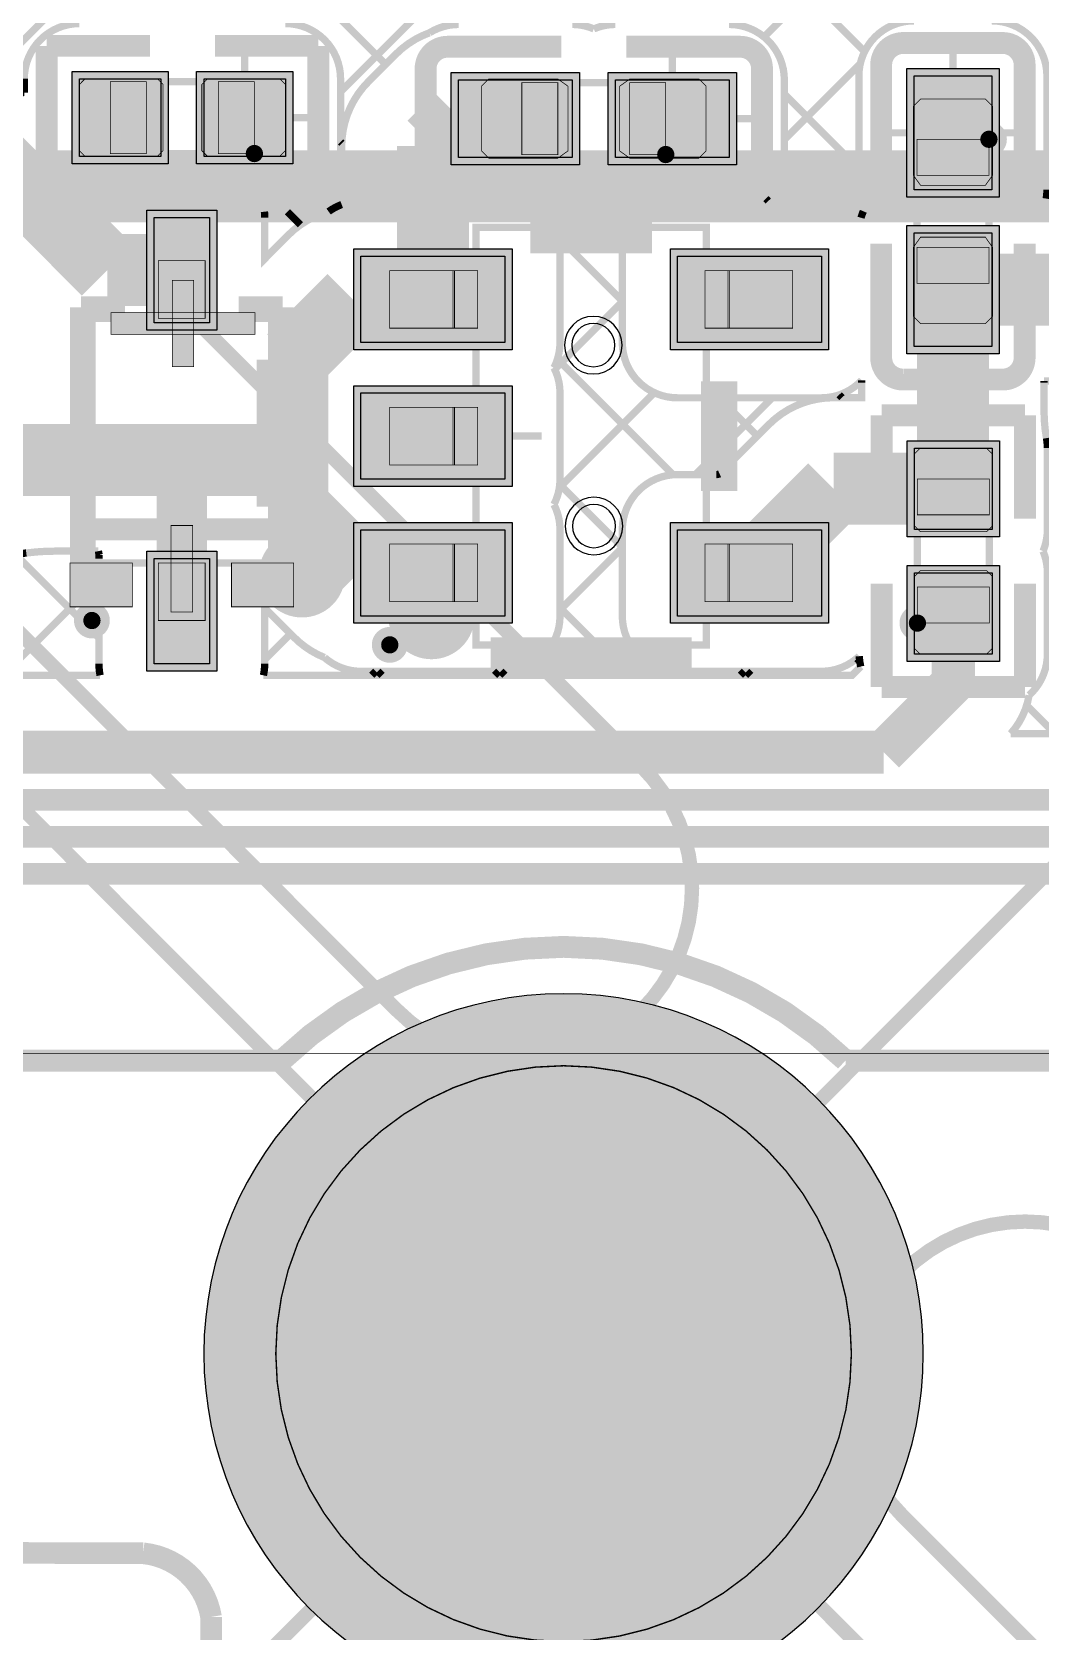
# Model space of a CAD drawing. Header units: millimetres. Extents: x -3 to 238, y -92 to 6.
# Drawn here: x 139.16 to 146.16, y -40.5 to -29.39 of the extents above; entities that cross this region are included whole.
import ezdxf

# ---------------------------------------------------------------- set-up
doc = ezdxf.new("R2010")
doc.units = ezdxf.units.MM
doc.header["$MEASUREMENT"] = 0
for name, color, linetype, true_color in [('Bottom-Layer', 7, 'Continuous', 0x0000ff), ('Bottom-Paste-Mask-Layer', 7, 'Continuous', 0x800000), ('Bottom-Silkscreen-Layer', 7, 'Continuous', 0x66cc33), ('Bottom-Solder-Mask-Layer', 7, 'Continuous', 0xaa00ff), ('Component-Marking-Layer', 7, 'Continuous', 0x66ffcc), ('Component-Shape-Layer', 7, 'Continuous', 0x00cccc), ('Document-Layer', 7, 'Continuous', 0xffffff), ('Hole-Layer', 7, 'Continuous', 0x222222), ('Multi-Layer', 7, 'Continuous', 0xc0c0c0), ('Pin-Floating-Layer', 7, 'Continuous', 0xff99ff), ('Pin-Soldering-Layer', 7, 'Continuous', 0xcc9999), ('Top-Layer', 7, 'Continuous', 0xff0000), ('Top-Paste-Mask-Layer', 7, 'Continuous', 0x808080), ('Top-Solder-Mask-Layer', 7, 'Continuous', 0x800080)]:
    doc.layers.add(name, color=color, linetype=linetype, true_color=true_color)

msp = doc.modelspace()

# ---------------------------------------------------------------- hatches: boundary and pattern name
at = {"layer": 'Bottom-Layer'}
for points in [[(140.051, -29.718), (140.051, -30.258), (139.485, -30.258), (139.485, -29.718)], [(140.917, -29.718), (140.917, -30.258), (140.351, -30.258), (140.351, -29.718)], [(142.91, -29.725), (142.91, -30.265), (142.12, -30.265), (142.12, -29.725)], [(144, -29.725), (144, -30.265), (143.21, -30.265), (143.21, -29.725)], [(145.286, -29.699), (145.826, -29.699), (145.826, -30.489), (145.286, -30.489)], [(140.004, -30.683), (140.389, -30.683), (140.389, -31.413), (140.004, -31.413)], [(145.286, -30.789), (145.826, -30.789), (145.826, -31.579), (145.286, -31.579)], [(142.442, -31.551), (141.442, -31.551), (141.442, -30.951), (142.442, -30.951)], [(144.642, -31.551), (143.642, -31.551), (143.642, -30.951), (144.642, -30.951)], [(142.442, -32.501), (141.442, -32.501), (141.442, -31.901), (142.442, -31.901)], [(145.829, -32.85), (145.289, -32.85), (145.289, -32.284), (145.829, -32.284)], [(142.442, -33.451), (141.442, -33.451), (141.442, -32.851), (142.442, -32.851)], [(144.642, -33.451), (143.642, -33.451), (143.642, -32.851), (144.642, -32.851)], [(140.004, -33.052), (140.389, -33.052), (140.389, -33.782), (140.004, -33.782)], [(145.829, -33.716), (145.289, -33.716), (145.289, -33.15), (145.829, -33.15)], [(140.35, -38.575, 1), (145.35, -38.575, 1)]]:
    msp.add_hatch(color=256, dxfattribs=at).paths.add_polyline_path(points)
at = {"layer": 'Bottom-Paste-Mask-Layer'}
for points in [[(140.066, -30.218), (140.066, -29.758), (140.026, -29.718), (139.525, -29.718), (139.485, -29.758), (139.485, -30.218), (139.525, -30.258), (140.026, -30.258)], [(140.066, -30.218), (140.066, -29.758), (140.026, -29.718), (139.525, -29.718), (139.485, -29.758), (139.485, -30.218), (139.525, -30.258), (140.026, -30.258)], [(140.336, -30.218), (140.336, -29.758), (140.376, -29.718), (140.877, -29.718), (140.917, -29.758), (140.917, -30.218), (140.877, -30.258), (140.376, -30.258)], [(140.336, -30.218), (140.336, -29.758), (140.376, -29.718), (140.877, -29.718), (140.917, -29.758), (140.917, -30.218), (140.877, -30.258), (140.376, -30.258)], [(142.28, -29.77), (142.28, -30.22), (142.33, -30.27), (142.81, -30.27), (142.88, -30.22), (142.88, -29.77), (142.81, -29.72), (142.33, -29.72)], [(142.28, -29.77), (142.28, -30.22), (142.33, -30.27), (142.81, -30.27), (142.88, -30.22), (142.88, -29.77), (142.81, -29.72), (142.33, -29.72)], [(143.24, -29.77), (143.24, -30.22), (143.31, -30.27), (143.79, -30.27), (143.84, -30.22), (143.84, -29.77), (143.79, -29.72), (143.31, -29.72)], [(143.24, -29.77), (143.24, -30.22), (143.31, -30.27), (143.79, -30.27), (143.84, -30.22), (143.84, -29.77), (143.79, -29.72), (143.31, -29.72)], [(145.331, -30.459), (145.781, -30.459), (145.831, -30.389), (145.831, -29.909), (145.781, -29.859), (145.331, -29.859), (145.281, -29.909), (145.281, -30.389)], [(145.331, -30.459), (145.781, -30.459), (145.831, -30.389), (145.831, -29.909), (145.781, -29.859), (145.331, -29.859), (145.281, -29.909), (145.281, -30.389)], [(140.004, -30.683), (140.389, -30.683), (140.389, -31.413), (140.004, -31.413)], [(145.331, -31.419), (145.781, -31.419), (145.831, -31.369), (145.831, -30.889), (145.781, -30.819), (145.331, -30.819), (145.281, -30.889), (145.281, -31.369)], [(145.331, -31.419), (145.781, -31.419), (145.831, -31.369), (145.831, -30.889), (145.781, -30.819), (145.331, -30.819), (145.281, -30.889), (145.281, -31.369)], [(142.442, -31.551), (141.442, -31.551), (141.442, -30.951), (142.442, -30.951)], [(144.642, -31.551), (143.642, -31.551), (143.642, -30.951), (144.642, -30.951)], [(142.442, -32.501), (141.442, -32.501), (141.442, -31.901), (142.442, -31.901)], [(145.329, -32.865), (145.789, -32.865), (145.829, -32.825), (145.829, -32.324), (145.789, -32.284), (145.329, -32.284), (145.289, -32.324), (145.289, -32.825)], [(145.329, -32.865), (145.789, -32.865), (145.829, -32.825), (145.829, -32.324), (145.789, -32.284), (145.329, -32.284), (145.289, -32.324), (145.289, -32.825)], [(142.442, -33.451), (141.442, -33.451), (141.442, -32.851), (142.442, -32.851)], [(144.642, -33.451), (143.642, -33.451), (143.642, -32.851), (144.642, -32.851)], [(140.004, -33.052), (140.389, -33.052), (140.389, -33.782), (140.004, -33.782)], [(145.329, -33.135), (145.789, -33.135), (145.829, -33.175), (145.829, -33.676), (145.789, -33.716), (145.329, -33.716), (145.289, -33.676), (145.289, -33.175)], [(145.329, -33.135), (145.789, -33.135), (145.829, -33.175), (145.829, -33.676), (145.789, -33.716), (145.329, -33.716), (145.289, -33.676), (145.289, -33.175)], [(140.35, -38.575, 1), (145.35, -38.575, 1)]]:
    msp.add_hatch(color=256, dxfattribs=at).paths.add_polyline_path(points)
at = {"layer": 'Bottom-Silkscreen-Layer'}
for points in [[(139.419, -33.082), (139.852, -33.082), (139.852, -33.387), (139.419, -33.387)], [(139.419, -33.082), (139.852, -33.082), (139.852, -33.387), (139.419, -33.387)], [(140.974, -33.082), (140.542, -33.082), (140.542, -33.387), (140.974, -33.387)], [(140.974, -33.082), (140.542, -33.082), (140.542, -33.387), (140.974, -33.387)]]:
    msp.add_hatch(color=256, dxfattribs=at).paths.add_polyline_path(points)
at = {"layer": 'Bottom-Solder-Mask-Layer'}
for points in [[(145.235, -29.648), (145.877, -29.648), (145.877, -30.54), (145.235, -30.54)], [(140.102, -29.668), (140.102, -30.309), (139.435, -30.309), (139.435, -29.668)], [(140.968, -29.668), (140.968, -30.309), (140.3, -30.309), (140.3, -29.668)], [(142.961, -29.674), (142.961, -30.316), (142.069, -30.316), (142.069, -29.674)], [(144.051, -29.674), (144.051, -30.316), (143.159, -30.316), (143.159, -29.674)], [(139.953, -30.632), (140.44, -30.632), (140.44, -31.464), (139.953, -31.464)], [(145.235, -30.738), (145.877, -30.738), (145.877, -31.63), (145.235, -31.63)], [(142.492, -31.601), (141.392, -31.601), (141.392, -30.901), (142.492, -30.901)], [(144.692, -31.601), (143.592, -31.601), (143.592, -30.901), (144.692, -30.901)], [(142.492, -32.551), (141.392, -32.551), (141.392, -31.851), (142.492, -31.851)], [(145.879, -32.901), (145.238, -32.901), (145.238, -32.233), (145.879, -32.233)], [(142.492, -33.501), (141.392, -33.501), (141.392, -32.801), (142.492, -32.801)], [(144.692, -33.501), (143.592, -33.501), (143.592, -32.801), (144.692, -32.801)], [(139.953, -33.001), (140.44, -33.001), (140.44, -33.833), (139.953, -33.833)], [(145.879, -33.766), (145.238, -33.766), (145.238, -33.099), (145.879, -33.099)], [(140.35, -38.575, 1), (145.35, -38.575, 1)]]:
    msp.add_hatch(color=256, dxfattribs=at).paths.add_polyline_path(points)
at = {"layer": 'Component-Marking-Layer'}
for points in [[(145.746, -30.139, 1), (145.866, -30.139, 1)], [(145.746, -30.139, 1), (145.866, -30.139, 1)], [(140.641, -30.238, 1), (140.761, -30.238, 1)], [(140.641, -30.238, 1), (140.761, -30.238, 1)], [(143.5, -30.245, 1), (143.62, -30.245, 1)], [(143.5, -30.245, 1), (143.62, -30.245, 1)], [(139.512, -33.482, 1), (139.632, -33.482, 1)], [(139.512, -33.482, 1), (139.632, -33.482, 1)], [(145.249, -33.5, 1), (145.369, -33.5, 1)], [(145.249, -33.5, 1), (145.369, -33.5, 1)], [(141.582, -33.651, 1), (141.702, -33.651, 1)], [(141.582, -33.651, 1), (141.702, -33.651, 1)]]:
    msp.add_hatch(color=256, dxfattribs=at).paths.add_polyline_path(points)
at = {"layer": 'Document-Layer'}
for points in [[(140.28, -31.118), (140.13, -31.118), (140.13, -31.718), (140.28, -31.718)], [(140.28, -31.118), (140.13, -31.118), (140.13, -31.718), (140.28, -31.718)], [(140.705, -31.343), (139.705, -31.343), (139.705, -31.493), (140.705, -31.493)], [(140.705, -31.343), (139.705, -31.343), (139.705, -31.493), (140.705, -31.493)], [(140.272, -33.422), (140.122, -33.422), (140.122, -32.822), (140.272, -32.822)], [(140.272, -33.422), (140.122, -33.422), (140.122, -32.822), (140.272, -32.822)]]:
    msp.add_hatch(color=256, dxfattribs=at).paths.add_polyline_path(points)
at = {"layer": 'Hole-Layer'}
msp.add_hatch(color=256, dxfattribs=at).paths.add_polyline_path([(140.35, -38.575, 1), (145.35, -38.575, 1)])
at = {"layer": 'Multi-Layer'}
msp.add_hatch(color=256, dxfattribs=at).paths.add_polyline_path([(140.35, -38.575, 1), (145.35, -38.575, 1)])
msp.add_hatch(color=256, dxfattribs=at).paths.add_polyline_path([(140.35, -38.575, 1), (145.35, -38.575, 1)])
msp.add_hatch(color=256, dxfattribs=at).paths.add_polyline_path([(140.35, -38.575, 1), (145.35, -38.575, 1)])
at = {"layer": 'Pin-Floating-Layer'}
for points in [[(142.082, -31.451), (142.252, -31.451), (142.252, -31.051), (142.082, -31.051)], [(142.082, -31.451), (142.252, -31.451), (142.252, -31.051), (142.082, -31.051)], [(143.832, -31.451), (144.002, -31.451), (144.002, -31.051), (143.832, -31.051)], [(143.832, -31.451), (144.002, -31.451), (144.002, -31.051), (143.832, -31.051)], [(142.082, -32.401), (142.252, -32.401), (142.252, -32.001), (142.082, -32.001)], [(142.082, -32.401), (142.252, -32.401), (142.252, -32.001), (142.082, -32.001)], [(142.082, -33.351), (142.252, -33.351), (142.252, -32.951), (142.082, -32.951)], [(142.082, -33.351), (142.252, -33.351), (142.252, -32.951), (142.082, -32.951)], [(143.832, -33.351), (144.002, -33.351), (144.002, -32.951), (143.832, -32.951)], [(143.832, -33.351), (144.002, -33.351), (144.002, -32.951), (143.832, -32.951)]]:
    msp.add_hatch(color=256, dxfattribs=at).paths.add_polyline_path(points)
at = {"layer": 'Pin-Soldering-Layer'}
for points in [[(139.95, -30.238), (139.95, -29.738), (139.7, -29.738), (139.7, -30.238)], [(139.95, -30.238), (139.95, -29.738), (139.7, -29.738), (139.7, -30.238)], [(140.45, -29.738), (140.45, -30.238), (140.7, -30.238), (140.7, -29.738)], [(140.45, -29.738), (140.45, -30.238), (140.7, -30.238), (140.7, -29.738)], [(142.56, -30.245), (142.56, -29.745), (142.81, -29.745), (142.81, -30.245)], [(142.56, -30.245), (142.56, -29.745), (142.81, -29.745), (142.81, -30.245)], [(143.56, -30.245), (143.56, -29.745), (143.31, -29.745), (143.31, -30.245)], [(143.56, -30.245), (143.56, -29.745), (143.31, -29.745), (143.31, -30.245)], [(145.806, -30.139), (145.306, -30.139), (145.306, -30.389), (145.806, -30.389)], [(145.806, -30.139), (145.306, -30.139), (145.306, -30.389), (145.806, -30.389)], [(140.034, -30.982), (140.359, -30.982), (140.359, -31.382), (140.034, -31.382)], [(140.034, -30.982), (140.359, -30.982), (140.359, -31.382), (140.034, -31.382)], [(145.806, -31.139), (145.306, -31.139), (145.306, -30.889), (145.806, -30.889)], [(145.806, -31.139), (145.306, -31.139), (145.306, -30.889), (145.806, -30.889)], [(141.642, -31.451), (142.092, -31.451), (142.092, -31.051), (141.642, -31.051)], [(141.642, -31.451), (142.092, -31.451), (142.092, -31.051), (141.642, -31.051)], [(143.992, -31.451), (144.442, -31.451), (144.442, -31.051), (143.992, -31.051)], [(143.992, -31.451), (144.442, -31.451), (144.442, -31.051), (143.992, -31.051)], [(141.642, -32.401), (142.092, -32.401), (142.092, -32.001), (141.642, -32.001)], [(141.642, -32.401), (142.092, -32.401), (142.092, -32.001), (141.642, -32.001)], [(145.309, -32.748), (145.809, -32.748), (145.809, -32.498), (145.309, -32.498)], [(145.309, -32.748), (145.809, -32.748), (145.809, -32.498), (145.309, -32.498)], [(141.642, -33.351), (142.092, -33.351), (142.092, -32.951), (141.642, -32.951)], [(141.642, -33.351), (142.092, -33.351), (142.092, -32.951), (141.642, -32.951)], [(143.992, -33.351), (144.442, -33.351), (144.442, -32.951), (143.992, -32.951)], [(143.992, -33.351), (144.442, -33.351), (144.442, -32.951), (143.992, -32.951)], [(140.034, -33.482), (140.359, -33.482), (140.359, -33.082), (140.034, -33.082)], [(140.034, -33.482), (140.359, -33.482), (140.359, -33.082), (140.034, -33.082)], [(145.809, -33.249), (145.309, -33.249), (145.309, -33.499), (145.809, -33.499)], [(145.809, -33.249), (145.309, -33.249), (145.309, -33.499), (145.809, -33.499)]]:
    msp.add_hatch(color=256, dxfattribs=at).paths.add_polyline_path(points)
at = {"layer": 'Top-Layer'}
msp.add_hatch(color=256, dxfattribs=at).paths.add_polyline_path([(140.35, -38.575, 1), (145.35, -38.575, 1)])
at = {"layer": 'Top-Paste-Mask-Layer'}
msp.add_hatch(color=256, dxfattribs=at).paths.add_polyline_path([(140.35, -38.575, 1), (145.35, -38.575, 1)])
at = {"layer": 'Top-Solder-Mask-Layer'}
msp.add_hatch(color=256, dxfattribs=at).paths.add_polyline_path([(140.35, -38.575, 1), (145.35, -38.575, 1)])

# ---------------------------------------------------------------- linework, layer by layer
at = {"layer": 'Bottom-Layer', "const_width": 0.0508}
for points in [[(148.901, -20.451), (148.901, -30.083), (148.433, -30.551), (146.204, -30.551, 0.04), (146.209, -30.489), (146.209, -29.699, 0.414), (145.826, -29.316)], [(139.485, -29.335, 0.414), (139.102, -29.718), (139.102, -29.814, 0.034), (139.017, -29.817), (138.03, -29.817, 0.03), (137.983, -29.82, -0.03), (137.78, -29.832), (136.886, -29.832, 0.192), (136.451, -30.005, 0.452), (135.583, -30.127, 0.316), (134.96, -29.88), (134.96, -25.359)], [(142.12, -29.341, 0.14), (141.918, -29.399, 0.11), (141.685, -29.547), (141.494, -29.738, 0.199), (141.308, -30.186), (141.308, -30.592, 0.068), (141.217, -30.641, 0.129), (140.938, -30.803), (140.773, -30.969), (140.773, -30.683, 0.027), (140.771, -30.642), (140.917, -30.642, 0.414), (141.3, -30.258), (141.3, -29.718, 0.414), (140.917, -29.335)], [(143.21, -29.341, 0.101), (143.06, -29.372, 0.101), (142.91, -29.341)], [(145.286, -29.316, 0.414), (144.902, -29.699), (144.902, -30.489, 0.101), (144.933, -30.639, 0.031), (144.917, -30.684, 0.203), (144.642, -30.568), (144.236, -30.568, 0.231), (144.384, -30.265), (144.384, -29.725, 0.414), (144, -29.341)]]:
    msp.add_lwpolyline(points, format="xyb", dxfattribs=at)
at = {"layer": 'Bottom-Layer'}
for points, const_width in [([(136.912, -24.915), (141.614, -29.618)], 0.0508), ([(141.3, -29.808), (144.517, -26.592)], 0.0508), ([(138.729, -29.817), (141.625, -26.921)], 0.0508), ([(142.77, -27.357), (144.942, -29.529)], 0.0508), ([(144.243, -29.428), (146.113, -27.559)], 0.0508), ([(140.634, -29.721), (140.634, -29.462)], 0.0508), ([(145.556, -29.702), (145.556, -29.443)], 0.0508), ([(143.605, -29.727), (143.605, -29.468)], 0.0508), ([(144.384, -30.142), (144.912, -29.613)], 0.0508), ([(142.133, -29.995), (141.942, -30.186)], 0.5), ([(142.515, -29.995), (142.133, -29.995)], 0.5), ([(139.768, -30.219), (139.768, -29.988)], 0.35), ([(144.384, -29.825), (144.902, -30.344)], 0.0508), ([(140.914, -29.988), (141.173, -29.988)], 0.0508), ([(141.942, -30.186), (141.942, -31.251)], 0.5), ([(143.998, -29.995), (144.257, -29.995)], 0.0508), ([(140.197, -30.647), (139.768, -30.219)], 0.35), ([(145.288, -30.094), (145.029, -30.094)], 0.0508), ([(145.823, -30.094), (146.082, -30.094)], 0.0508), ([(139.079, -30.447), (139.679, -31.048)], 0.5), ([(141.3, -30.158), (141.309, -30.167)], 0.0508), ([(140.197, -31.048), (140.197, -30.647)], 0.35), ([(144.256, -30.551), (144.272, -30.568)], 0.0508), ([(144.785, -30.595), (144.902, -30.477)], 0.0508), ([(140.93, -30.642), (141.021, -30.733)], 0.0508), ([(142.814, -30.857), (143.049, -30.622)], 0.0508), ([(139.679, -31.048), (139.999, -31.048)], 0.5), ([(142.793, -30.797), (143.258, -31.262)], 0.0508), ([(145.556, -31.184), (145.556, -32.564)], 0.5), ([(145.556, -31.184), (148.695, -31.184)], 0.5), ([(141.386, -31.251), (140.966, -31.671)], 0.5), ([(141.942, -31.251), (141.386, -31.251)], 0.5), ([(142.788, -31.737), (143.258, -31.267)], 0.0508), ([(140.966, -31.671), (140.966, -32.342)], 0.5), ([(142.808, -31.666), (143.611, -32.469)], 0.0508), ([(142.821, -32.558), (143.481, -31.899)], 0.0508), ([(143.766, -32.468), (144.299, -31.935)], 0.0508), ([(143.931, -31.935), (144.197, -32.201)], 0.0508), ([(144.765, -31.914), (144.784, -31.934)], 0.0508), ([(140.966, -32.342), (140.941, -32.366)], 0.5), ([(140.966, -32.342), (140.966, -32.692)], 0.5), ([(140.197, -32.366), (138.548, -32.366)], 0.5), ([(140.941, -32.366), (140.197, -32.366)], 0.5), ([(140.197, -32.367), (140.197, -33.417)], 0.35), ([(142.439, -32.201), (142.698, -32.201)], 0.0508), ([(144.142, -33.151), (144.726, -32.567)], 0.5), ([(144.726, -32.567), (145.559, -32.567)], 0.5), ([(145.556, -32.564), (145.559, -32.567)], 0.5), ([(140.966, -32.692), (141.425, -33.151)], 0.5), ([(142.824, -32.536), (143.258, -32.971)], 0.0508), ([(139.033, -33.016), (139.621, -33.604)], 0.0508), ([(141.425, -33.151), (141.942, -33.151)], 0.5), ([(142.825, -33.408), (143.258, -32.975)], 0.0508), ([(138.954, -33.863), (139.621, -33.196)], 0.0508), ([(145.559, -33.913), (145.559, -33.433)], 0.3), ([(142.825, -33.392), (143.297, -33.863)], 0.0508), ([(140.773, -33.753), (140.952, -33.574)], 0.0508), ([(143.225, -33.863), (143.368, -33.72)], 0.0508), ([(144.888, -33.746), (144.909, -33.766)], 0.0508), ([(145.075, -34.397), (145.559, -33.913)], 0.3), ([(141.517, -33.863), (141.545, -33.835)], 0.0508), ([(141.56, -33.835), (141.588, -33.863)], 0.0508), ([(142.371, -33.863), (142.399, -33.835)], 0.0508), ([(142.414, -33.835), (142.442, -33.863)], 0.0508), ([(144.079, -33.863), (144.107, -33.835)], 0.0508), ([(144.123, -33.835), (144.151, -33.863)], 0.0508), ([(146.068, -34.072), (146.264, -34.268)], 0.0508), ([(137.057, -34.397), (145.075, -34.397)], 0.3), ([(136.627, -34.728), (149.177, -34.728)], 0.152), ([(136.17, -34.985), (149.283, -34.985)], 0.152), ([(149.39, -35.242), (135.754, -35.242)], 0.152)]:
    msp.add_lwpolyline(points, dxfattribs=dict(at, const_width=const_width))
for points, const_width in [([(81.492, -36.288), (81.492, -28.418, -0.414), (81.692, -28.218), (146.319, -28.218, -0.414), (146.519, -28.418), (146.519, -36.288, -0.414), (146.319, -36.488), (81.692, -36.488, -0.414)], 0.00508), ([(142.91, -30.648, 0.101), (143.06, -30.618, 0.101), (143.21, -30.648), (143.406, -30.648, 0.231), (143.258, -30.951), (143.258, -31.551, 0.414), (143.642, -31.935), (144.642, -31.935, 0.208), (144.922, -31.813, -0.003), (144.922, -31.829), (144.922, -31.934), (144.726, -31.934, 0.199), (144.278, -32.119), (143.934, -32.463, -0.099), (143.912, -32.468), (143.642, -32.468, 0.414), (143.258, -32.851), (143.258, -33.451, 0.414), (143.642, -33.835), (144.642, -33.835, 0.192), (144.905, -33.73, 0.047), (144.915, -33.802), (144.854, -33.863), (140.764, -33.863, 0.053), (140.773, -33.782), (140.773, -33.395), (140.977, -33.599, 0.101), (141.188, -33.739, 0.183), (141.442, -33.835), (142.442, -33.835, 0.414), (142.825, -33.451), (142.825, -32.851, 0.119), (142.783, -32.676, 0.119), (142.825, -32.501), (142.825, -31.901, 0.119), (142.783, -31.726, 0.119), (142.825, -31.551), (142.825, -30.951, 0.232), (142.677, -30.648)], 0.0508), ([(149.636, -31.14), (149.636, -33.619), (148.987, -34.268), (148.681, -34.268, 0.671), (147.85, -32.242, 0.671), (147.019, -34.268), (145.957, -34.268, 0.142), (146.085, -34.001, 0.213), (146.212, -33.716), (146.212, -33.15, 0.101), (146.182, -33, 0.101), (146.212, -32.85), (146.212, -32.284, 0.045), (146.206, -32.215, -0.045), (146.189, -32.034), (146.189, -31.829, -0.002), (146.189, -31.818), (148.695, -31.818, 0.199), (149.143, -31.632)], 0.0508), ([(135.992, -32.576), (135.992, -32.066), (136.864, -32.066, 0.032), (136.913, -32.063, -0.032), (137.114, -32.05), (137.649, -32.05, 0.033), (137.646, -32.1), (137.646, -32.632, 0.414), (138.03, -33.016), (139.067, -33.016, 0.032), (139.116, -33.013, -0.032), (139.317, -33), (139.617, -33, -0.006), (139.622, -33.025, 0.018), (139.621, -33.052), (139.621, -33.782, 0.053), (139.629, -33.863), (137.278, -33.863)], 0.0508)]:
    msp.add_lwpolyline(points, format="xyb", close=True, dxfattribs=dict(at, const_width=const_width))
for points in [[(140.051, -29.718), (140.051, -30.258), (139.485, -30.258), (139.485, -29.718)], [(140.917, -29.718), (140.917, -30.258), (140.351, -30.258), (140.351, -29.718)], [(142.91, -29.725), (142.91, -30.265), (142.12, -30.265), (142.12, -29.725)], [(144, -29.725), (144, -30.265), (143.21, -30.265), (143.21, -29.725)], [(145.286, -29.699), (145.826, -29.699), (145.826, -30.489), (145.286, -30.489)], [(140.004, -30.683), (140.389, -30.683), (140.389, -31.413), (140.004, -31.413)], [(145.286, -30.789), (145.826, -30.789), (145.826, -31.579), (145.286, -31.579)], [(142.442, -31.551), (141.442, -31.551), (141.442, -30.951), (142.442, -30.951)], [(144.642, -31.551), (143.642, -31.551), (143.642, -30.951), (144.642, -30.951)], [(142.442, -32.501), (141.442, -32.501), (141.442, -31.901), (142.442, -31.901)], [(145.829, -32.85), (145.289, -32.85), (145.289, -32.284), (145.829, -32.284)], [(142.442, -33.451), (141.442, -33.451), (141.442, -32.851), (142.442, -32.851)], [(144.642, -33.451), (143.642, -33.451), (143.642, -32.851), (144.642, -32.851)], [(140.004, -33.052), (140.389, -33.052), (140.389, -33.782), (140.004, -33.782)], [(145.829, -33.716), (145.289, -33.716), (145.289, -33.15), (145.829, -33.15)]]:
    msp.add_lwpolyline(points, close=True, dxfattribs=at)
msp.add_lwpolyline([(140.35, -38.575, 1), (145.35, -38.575, 1)], format="xyb", close=True, dxfattribs=at)
at = {"layer": 'Bottom-Paste-Mask-Layer', "const_width": 0.00508}
for points in [[(140.066, -30.218), (140.066, -29.758), (140.026, -29.718), (139.525, -29.718), (139.485, -29.758), (139.485, -30.218), (139.525, -30.258), (140.026, -30.258)], [(140.066, -30.218), (140.066, -29.758), (140.026, -29.718), (139.525, -29.718), (139.485, -29.758), (139.485, -30.218), (139.525, -30.258), (140.026, -30.258)], [(140.336, -30.218), (140.336, -29.758), (140.376, -29.718), (140.877, -29.718), (140.917, -29.758), (140.917, -30.218), (140.877, -30.258), (140.376, -30.258)], [(140.336, -30.218), (140.336, -29.758), (140.376, -29.718), (140.877, -29.718), (140.917, -29.758), (140.917, -30.218), (140.877, -30.258), (140.376, -30.258)], [(142.28, -29.77), (142.28, -30.22), (142.33, -30.27), (142.81, -30.27), (142.88, -30.22), (142.88, -29.77), (142.81, -29.72), (142.33, -29.72)], [(142.28, -29.77), (142.28, -30.22), (142.33, -30.27), (142.81, -30.27), (142.88, -30.22), (142.88, -29.77), (142.81, -29.72), (142.33, -29.72)], [(143.24, -29.77), (143.24, -30.22), (143.31, -30.27), (143.79, -30.27), (143.84, -30.22), (143.84, -29.77), (143.79, -29.72), (143.31, -29.72)], [(143.24, -29.77), (143.24, -30.22), (143.31, -30.27), (143.79, -30.27), (143.84, -30.22), (143.84, -29.77), (143.79, -29.72), (143.31, -29.72)], [(145.331, -30.459), (145.781, -30.459), (145.831, -30.389), (145.831, -29.909), (145.781, -29.859), (145.331, -29.859), (145.281, -29.909), (145.281, -30.389)], [(145.331, -30.459), (145.781, -30.459), (145.831, -30.389), (145.831, -29.909), (145.781, -29.859), (145.331, -29.859), (145.281, -29.909), (145.281, -30.389)], [(145.331, -31.419), (145.781, -31.419), (145.831, -31.369), (145.831, -30.889), (145.781, -30.819), (145.331, -30.819), (145.281, -30.889), (145.281, -31.369)], [(145.331, -31.419), (145.781, -31.419), (145.831, -31.369), (145.831, -30.889), (145.781, -30.819), (145.331, -30.819), (145.281, -30.889), (145.281, -31.369)], [(145.329, -32.865), (145.789, -32.865), (145.829, -32.825), (145.829, -32.324), (145.789, -32.284), (145.329, -32.284), (145.289, -32.324), (145.289, -32.825)], [(145.329, -32.865), (145.789, -32.865), (145.829, -32.825), (145.829, -32.324), (145.789, -32.284), (145.329, -32.284), (145.289, -32.324), (145.289, -32.825)], [(145.329, -33.135), (145.789, -33.135), (145.829, -33.175), (145.829, -33.676), (145.789, -33.716), (145.329, -33.716), (145.289, -33.676), (145.289, -33.175)], [(145.329, -33.135), (145.789, -33.135), (145.829, -33.175), (145.829, -33.676), (145.789, -33.716), (145.329, -33.716), (145.289, -33.676), (145.289, -33.175)]]:
    msp.add_lwpolyline(points, close=True, dxfattribs=at)
at = {"layer": 'Bottom-Paste-Mask-Layer'}
for points in [[(140.004, -30.683), (140.389, -30.683), (140.389, -31.413), (140.004, -31.413)], [(142.442, -31.551), (141.442, -31.551), (141.442, -30.951), (142.442, -30.951)], [(144.642, -31.551), (143.642, -31.551), (143.642, -30.951), (144.642, -30.951)], [(142.442, -32.501), (141.442, -32.501), (141.442, -31.901), (142.442, -31.901)], [(142.442, -33.451), (141.442, -33.451), (141.442, -32.851), (142.442, -32.851)], [(144.642, -33.451), (143.642, -33.451), (143.642, -32.851), (144.642, -32.851)], [(140.004, -33.052), (140.389, -33.052), (140.389, -33.782), (140.004, -33.782)]]:
    msp.add_lwpolyline(points, close=True, dxfattribs=at)
msp.add_lwpolyline([(140.35, -38.575, 1), (145.35, -38.575, 1)], format="xyb", close=True, dxfattribs=at)
at = {"layer": 'Bottom-Silkscreen-Layer'}
for points, const_width in [([(139.257, -30.487), (139.257, -29.49)], 0.152), ([(139.257, -29.49), (139.975, -29.49)], 0.152), ([(139.257, -30.487), (139.257, -29.49)], 0.152), ([(139.257, -29.49), (139.975, -29.49)], 0.152), ([(141.145, -29.49), (140.427, -29.49)], 0.152), ([(141.145, -29.49), (140.427, -29.49)], 0.152), ([(141.145, -30.487), (141.145, -29.49)], 0.152), ([(141.145, -30.487), (141.145, -29.49)], 0.152), ([(142.044, -29.496), (142.834, -29.496)], 0.152), ([(142.044, -29.496), (142.834, -29.496)], 0.152), ([(144.076, -29.496), (143.286, -29.496)], 0.152), ([(144.076, -29.496), (143.286, -29.496)], 0.152), ([(145.902, -29.47), (145.21, -29.47)], 0.152), ([(145.902, -29.47), (145.21, -29.47)], 0.152), ([(145.057, -29.623), (145.057, -30.413)], 0.152), ([(145.057, -29.623), (145.057, -30.413)], 0.152), ([(146.054, -30.413), (146.054, -29.623)], 0.152), ([(146.054, -30.413), (146.054, -29.623)], 0.152), ([(141.891, -30.341), (141.891, -29.649)], 0.152), ([(141.891, -30.341), (141.891, -29.649)], 0.152), ([(144.229, -30.341), (144.229, -29.649)], 0.152), ([(144.229, -30.341), (144.229, -29.649)], 0.152), ([(139.975, -30.487), (139.257, -30.487)], 0.152), ([(139.975, -30.487), (139.257, -30.487)], 0.152), ([(140.427, -30.487), (141.145, -30.487)], 0.152), ([(140.427, -30.487), (141.145, -30.487)], 0.152), ([(142.834, -30.494), (142.044, -30.494)], 0.152), ([(142.834, -30.494), (142.044, -30.494)], 0.152), ([(143.286, -30.494), (144.076, -30.494)], 0.152), ([(143.286, -30.494), (144.076, -30.494)], 0.152), ([(143.464, -30.804), (142.62, -30.804)], 0.254), ([(143.464, -30.804), (142.62, -30.804)], 0.254), ([(145.057, -31.656), (145.057, -30.865)], 0.152), ([(145.057, -31.656), (145.057, -30.865)], 0.152), ([(146.054, -30.865), (146.054, -31.656)], 0.152), ([(146.054, -30.865), (146.054, -31.656)], 0.152), ([(139.496, -33.159), (139.496, -31.306)], 0.152), ([(139.496, -31.306), (139.801, -31.306)], 0.152), ([(139.496, -33.159), (139.496, -31.306)], 0.152), ([(139.496, -31.306), (139.801, -31.306)], 0.152), ([(140.898, -31.306), (140.592, -31.306)], 0.152), ([(140.898, -31.306), (140.592, -31.306)], 0.152), ([(140.898, -33.159), (140.898, -31.306)], 0.152), ([(140.898, -33.159), (140.898, -31.306)], 0.152), ([(143.931, -32.582), (143.931, -31.82)], 0.254), ([(143.931, -32.582), (143.931, -31.82)], 0.254), ([(145.902, -31.808), (145.21, -31.808)], 0.152), ([(145.902, -31.808), (145.21, -31.808)], 0.152), ([(145.06, -32.774), (145.06, -32.056)], 0.152), ([(145.06, -32.056), (146.057, -32.056)], 0.152), ([(145.06, -32.774), (145.06, -32.056)], 0.152), ([(145.06, -32.056), (146.057, -32.056)], 0.152), ([(146.057, -32.056), (146.057, -32.774)], 0.152), ([(146.057, -32.056), (146.057, -32.774)], 0.152), ([(140.898, -32.849), (139.496, -32.849)], 0.152), ([(140.898, -32.849), (139.496, -32.849)], 0.152), ([(145.06, -33.226), (145.06, -33.944)], 0.152), ([(145.06, -33.226), (145.06, -33.944)], 0.152), ([(146.057, -33.944), (146.057, -33.226)], 0.152), ([(146.057, -33.944), (146.057, -33.226)], 0.152), ([(143.74, -33.725), (142.343, -33.725)], 0.254), ([(143.74, -33.725), (142.343, -33.725)], 0.254), ([(145.06, -33.944), (146.057, -33.944)], 0.152), ([(145.06, -33.944), (146.057, -33.944)], 0.152), ([(139.929, -39.962), (135.742, -39.95)], 0.15), ([(139.929, -39.962), (135.742, -39.95)], 0.15), ([(140.4, -40.404), (140.4, -40.975)], 0.15), ([(140.4, -40.404), (140.4, -40.975)], 0.15)]:
    msp.add_lwpolyline(points, dxfattribs=dict(at, const_width=const_width))
for points, const_width in [([(141.891, -29.649, -0.414), (142.044, -29.496)], 0.152), ([(141.891, -29.649, -0.414), (142.044, -29.496)], 0.152), ([(144.229, -29.649, 0.414), (144.076, -29.496)], 0.152), ([(144.229, -29.649, 0.414), (144.076, -29.496)], 0.152), ([(145.21, -29.47, 0.414), (145.057, -29.623)], 0.152), ([(145.21, -29.47, 0.414), (145.057, -29.623)], 0.152), ([(146.054, -29.623, 0.414), (145.902, -29.47)], 0.152), ([(146.054, -29.623, 0.414), (145.902, -29.47)], 0.152), ([(142.044, -30.494, -0.414), (141.891, -30.341)], 0.152), ([(142.044, -30.494, -0.414), (141.891, -30.341)], 0.152), ([(144.076, -30.494, 0.414), (144.229, -30.341)], 0.152), ([(144.076, -30.494, 0.414), (144.229, -30.341)], 0.152), ([(145.21, -31.808, -0.414), (145.057, -31.656)], 0.152), ([(145.21, -31.808, -0.414), (145.057, -31.656)], 0.152), ([(146.054, -31.656, -0.414), (145.902, -31.808)], 0.152), ([(146.054, -31.656, -0.414), (145.902, -31.808)], 0.152), ([(139.929, -39.962, -0.338), (140.4, -40.404)], 0.15), ([(139.929, -39.962, -0.338), (140.4, -40.404)], 0.15)]:
    msp.add_lwpolyline(points, format="xyb", dxfattribs=dict(at, const_width=const_width))
at = {"layer": 'Bottom-Silkscreen-Layer', "const_width": 0.3}
msp.add_lwpolyline([(140.882, -33.161, 1), (141.182, -33.161, 1)], format="xyb", close=True, dxfattribs=at)
msp.add_lwpolyline([(140.882, -33.161, 1), (141.182, -33.161, 1)], format="xyb", close=True, dxfattribs=at)
at = {"layer": 'Bottom-Silkscreen-Layer', "const_width": 0.00508}
for points in [[(139.419, -33.082), (139.852, -33.082), (139.852, -33.387), (139.419, -33.387)], [(139.419, -33.082), (139.852, -33.082), (139.852, -33.387), (139.419, -33.387)], [(140.974, -33.082), (140.542, -33.082), (140.542, -33.387), (140.974, -33.387)], [(140.974, -33.082), (140.542, -33.082), (140.542, -33.387), (140.974, -33.387)]]:
    msp.add_lwpolyline(points, close=True, dxfattribs=at)
at = {"layer": 'Bottom-Solder-Mask-Layer'}
for points in [[(145.235, -29.648), (145.877, -29.648), (145.877, -30.54), (145.235, -30.54)], [(140.102, -29.668), (140.102, -30.309), (139.435, -30.309), (139.435, -29.668)], [(140.968, -29.668), (140.968, -30.309), (140.3, -30.309), (140.3, -29.668)], [(142.961, -29.674), (142.961, -30.316), (142.069, -30.316), (142.069, -29.674)], [(144.051, -29.674), (144.051, -30.316), (143.159, -30.316), (143.159, -29.674)], [(139.953, -30.632), (140.44, -30.632), (140.44, -31.464), (139.953, -31.464)], [(145.235, -30.738), (145.877, -30.738), (145.877, -31.63), (145.235, -31.63)], [(142.492, -31.601), (141.392, -31.601), (141.392, -30.901), (142.492, -30.901)], [(144.692, -31.601), (143.592, -31.601), (143.592, -30.901), (144.692, -30.901)], [(142.492, -32.551), (141.392, -32.551), (141.392, -31.851), (142.492, -31.851)], [(145.879, -32.901), (145.238, -32.901), (145.238, -32.233), (145.879, -32.233)], [(142.492, -33.501), (141.392, -33.501), (141.392, -32.801), (142.492, -32.801)], [(144.692, -33.501), (143.592, -33.501), (143.592, -32.801), (144.692, -32.801)], [(139.953, -33.001), (140.44, -33.001), (140.44, -33.833), (139.953, -33.833)], [(145.879, -33.766), (145.238, -33.766), (145.238, -33.099), (145.879, -33.099)]]:
    msp.add_lwpolyline(points, close=True, dxfattribs=at)
msp.add_lwpolyline([(140.35, -38.575, 1), (145.35, -38.575, 1)], format="xyb", close=True, dxfattribs=at)
at = {"layer": 'Component-Marking-Layer', "const_width": 0.129}
for points in [[(145.746, -30.139, 1), (145.866, -30.139, 1)], [(145.746, -30.139, 1), (145.866, -30.139, 1)], [(143.5, -30.245, 1), (143.62, -30.245, 1)], [(143.5, -30.245, 1), (143.62, -30.245, 1)]]:
    msp.add_lwpolyline(points, format="xyb", close=True, dxfattribs=at)
for points in [[(140.641, -30.238, 1), (140.761, -30.238), (140.761, -30.238, 1), (140.641, -30.238)], [(140.641, -30.238, 1), (140.761, -30.238), (140.761, -30.238, 1), (140.641, -30.238)], [(139.512, -33.482, 1), (139.632, -33.482), (139.632, -33.482, 1), (139.512, -33.482)], [(139.512, -33.482, 1), (139.632, -33.482), (139.632, -33.482, 1), (139.512, -33.482)], [(145.249, -33.5, 1), (145.369, -33.5), (145.369, -33.5, 1), (145.249, -33.5)], [(145.249, -33.5, 1), (145.369, -33.5), (145.369, -33.5, 1), (145.249, -33.5)], [(141.582, -33.651, 1), (141.702, -33.651), (141.702, -33.651, 1), (141.582, -33.651)], [(141.582, -33.651, 1), (141.702, -33.651), (141.702, -33.651, 1), (141.582, -33.651)]]:
    msp.add_lwpolyline(points, format="xyb", dxfattribs=at)
at = {"layer": 'Component-Shape-Layer', "const_width": 0.0508}
for points in [[(140.701, -30.238), (140.701, -29.738), (139.701, -29.738), (139.701, -30.238)], [(140.701, -30.238), (140.701, -29.738), (139.701, -29.738), (139.701, -30.238)], [(143.56, -30.245), (143.56, -29.745), (142.56, -29.745), (142.56, -30.245)], [(143.56, -30.245), (143.56, -29.745), (142.56, -29.745), (142.56, -30.245)], [(145.806, -30.139), (145.306, -30.139), (145.306, -31.139), (145.806, -31.139)], [(145.806, -30.139), (145.306, -30.139), (145.306, -31.139), (145.806, -31.139)], [(142.242, -33.651), (143.842, -33.651), (143.842, -30.751), (142.242, -30.751)], [(142.242, -33.651), (143.842, -33.651), (143.842, -30.751), (142.242, -30.751)], [(139.572, -33.082), (140.822, -33.082), (140.822, -31.382), (139.572, -31.382)], [(139.572, -33.082), (140.822, -33.082), (140.822, -31.382), (139.572, -31.382)], [(145.309, -33.5), (145.809, -33.5), (145.809, -32.5), (145.309, -32.5)], [(145.309, -33.5), (145.809, -33.5), (145.809, -32.5), (145.309, -32.5)]]:
    msp.add_lwpolyline(points, close=True, dxfattribs=at)
at = {"layer": 'Document-Layer'}
for points, const_width in [([(143.391, -34.494), (134.906, -26.009, 1), (133.209, -27.706), (141.694, -36.191, 1)], 0.1), ([(138.997, -30.467, 1), (139.197, -30.467, 1)], 0.2), ([(138.997, -30.467, 1), (139.197, -30.467, 1)], 0.2), ([(141.782, -33.451, 1), (142.082, -33.451, 1)], 0.3), ([(141.782, -33.451, 1), (142.082, -33.451, 1)], 0.3), ([(155.391, -46.494), (146.906, -38.009, 1), (145.209, -39.706), (153.694, -48.191, 1)], 0.1)]:
    msp.add_lwpolyline(points, format="xyb", close=True, dxfattribs=dict(at, const_width=const_width))
at = {"layer": 'Document-Layer', "const_width": 0.00508}
for points in [[(140.28, -31.118), (140.13, -31.118), (140.13, -31.718), (140.28, -31.718)], [(140.28, -31.118), (140.13, -31.118), (140.13, -31.718), (140.28, -31.718)], [(140.705, -31.343), (139.705, -31.343), (139.705, -31.493), (140.705, -31.493)], [(140.705, -31.343), (139.705, -31.343), (139.705, -31.493), (140.705, -31.493)], [(140.272, -33.422), (140.122, -33.422), (140.122, -32.822), (140.272, -32.822)], [(140.272, -33.422), (140.122, -33.422), (140.122, -32.822), (140.272, -32.822)]]:
    msp.add_lwpolyline(points, close=True, dxfattribs=at)
at = {"layer": 'Document-Layer', "const_width": 0.1}
for points in [[(135.825, -31.524), (149.924, -45.624)], [(135.825, -45.624), (149.924, -31.524)]]:
    msp.add_lwpolyline(points, dxfattribs=at)
at = {"layer": 'Document-Layer', "const_width": 0.01}
msp.add_lwpolyline([(140.85, -38.575, 1), (144.85, -38.575), (144.85, -38.575, 1), (140.85, -38.575)], format="xyb", dxfattribs=at)
msp.add_lwpolyline([(140.85, -38.575, 1), (144.85, -38.575), (144.85, -38.575, 1), (140.85, -38.575)], format="xyb", dxfattribs=at)
at = {"layer": 'Hole-Layer'}
for points in [[(142.907, -31.569, 1), (143.207, -31.569, 1)], [(142.911, -32.826, 1), (143.211, -32.826, 1)], [(140.35, -38.575, 1), (145.35, -38.575, 1)]]:
    msp.add_lwpolyline(points, format="xyb", close=True, dxfattribs=at)
at = {"layer": 'Multi-Layer'}
for points in [[(142.857, -31.569, 1), (143.257, -31.569, 1)], [(142.861, -32.826, 1), (143.261, -32.826, 1)], [(140.35, -38.575, 1), (145.35, -38.575, 1)], [(140.35, -38.575, 1), (145.35, -38.575, 1)], [(140.35, -38.575, 1), (145.35, -38.575, 1)]]:
    msp.add_lwpolyline(points, format="xyb", close=True, dxfattribs=at)
at = {"layer": 'Pin-Floating-Layer', "const_width": 0.00508}
for points in [[(142.082, -31.451), (142.252, -31.451), (142.252, -31.051), (142.082, -31.051)], [(142.082, -31.451), (142.252, -31.451), (142.252, -31.051), (142.082, -31.051)], [(143.832, -31.451), (144.002, -31.451), (144.002, -31.051), (143.832, -31.051)], [(143.832, -31.451), (144.002, -31.451), (144.002, -31.051), (143.832, -31.051)], [(142.082, -32.401), (142.252, -32.401), (142.252, -32.001), (142.082, -32.001)], [(142.082, -32.401), (142.252, -32.401), (142.252, -32.001), (142.082, -32.001)], [(142.082, -33.351), (142.252, -33.351), (142.252, -32.951), (142.082, -32.951)], [(142.082, -33.351), (142.252, -33.351), (142.252, -32.951), (142.082, -32.951)], [(143.832, -33.351), (144.002, -33.351), (144.002, -32.951), (143.832, -32.951)], [(143.832, -33.351), (144.002, -33.351), (144.002, -32.951), (143.832, -32.951)]]:
    msp.add_lwpolyline(points, close=True, dxfattribs=at)
at = {"layer": 'Pin-Soldering-Layer', "const_width": 0.00508}
for points in [[(139.95, -30.238), (139.95, -29.738), (139.7, -29.738), (139.7, -30.238)], [(139.95, -30.238), (139.95, -29.738), (139.7, -29.738), (139.7, -30.238)], [(140.45, -29.738), (140.45, -30.238), (140.7, -30.238), (140.7, -29.738)], [(140.45, -29.738), (140.45, -30.238), (140.7, -30.238), (140.7, -29.738)], [(142.56, -30.245), (142.56, -29.745), (142.81, -29.745), (142.81, -30.245)], [(142.56, -30.245), (142.56, -29.745), (142.81, -29.745), (142.81, -30.245)], [(143.56, -30.245), (143.56, -29.745), (143.31, -29.745), (143.31, -30.245)], [(143.56, -30.245), (143.56, -29.745), (143.31, -29.745), (143.31, -30.245)], [(145.806, -30.139), (145.306, -30.139), (145.306, -30.389), (145.806, -30.389)], [(145.806, -30.139), (145.306, -30.139), (145.306, -30.389), (145.806, -30.389)], [(140.034, -30.982), (140.359, -30.982), (140.359, -31.382), (140.034, -31.382)], [(140.034, -30.982), (140.359, -30.982), (140.359, -31.382), (140.034, -31.382)], [(145.806, -31.139), (145.306, -31.139), (145.306, -30.889), (145.806, -30.889)], [(145.806, -31.139), (145.306, -31.139), (145.306, -30.889), (145.806, -30.889)], [(141.642, -31.451), (142.092, -31.451), (142.092, -31.051), (141.642, -31.051)], [(141.642, -31.451), (142.092, -31.451), (142.092, -31.051), (141.642, -31.051)], [(143.992, -31.451), (144.442, -31.451), (144.442, -31.051), (143.992, -31.051)], [(143.992, -31.451), (144.442, -31.451), (144.442, -31.051), (143.992, -31.051)], [(141.642, -32.401), (142.092, -32.401), (142.092, -32.001), (141.642, -32.001)], [(141.642, -32.401), (142.092, -32.401), (142.092, -32.001), (141.642, -32.001)], [(145.309, -32.748), (145.809, -32.748), (145.809, -32.498), (145.309, -32.498)], [(145.309, -32.748), (145.809, -32.748), (145.809, -32.498), (145.309, -32.498)], [(141.642, -33.351), (142.092, -33.351), (142.092, -32.951), (141.642, -32.951)], [(141.642, -33.351), (142.092, -33.351), (142.092, -32.951), (141.642, -32.951)], [(143.992, -33.351), (144.442, -33.351), (144.442, -32.951), (143.992, -32.951)], [(143.992, -33.351), (144.442, -33.351), (144.442, -32.951), (143.992, -32.951)], [(140.034, -33.482), (140.359, -33.482), (140.359, -33.082), (140.034, -33.082)], [(140.034, -33.482), (140.359, -33.482), (140.359, -33.082), (140.034, -33.082)], [(145.809, -33.249), (145.309, -33.249), (145.309, -33.499), (145.809, -33.499)], [(145.809, -33.249), (145.309, -33.249), (145.309, -33.499), (145.809, -33.499)]]:
    msp.add_lwpolyline(points, close=True, dxfattribs=at)
at = {"layer": 'Top-Layer', "const_width": 0.00508}
msp.add_lwpolyline([(81.492, -36.288), (81.492, -28.418, -0.414), (81.692, -28.218), (146.319, -28.218, -0.414), (146.519, -28.418), (146.519, -36.288, -0.414), (146.319, -36.488), (81.692, -36.488, -0.414)], format="xyb", close=True, dxfattribs=at)
at = {"layer": 'Top-Layer'}
for points, const_width in [([(169.249, -30.466), (137.544, -30.466)], 0.5), ([(128.825, -36.539), (140.89, -36.539)], 0.152), ([(144.81, -36.539), (147.85, -36.539)], 0.152)]:
    msp.add_lwpolyline(points, dxfattribs=dict(at, const_width=const_width))
at = {"layer": 'Top-Layer', "const_width": 0.152}
msp.add_lwpolyline([(144.81, -36.539, 0.403), (140.89, -36.539)], format="xyb", dxfattribs=at)
at = {"layer": 'Top-Layer'}
msp.add_lwpolyline([(140.35, -38.575, 1), (145.35, -38.575, 1)], format="xyb", close=True, dxfattribs=at)
at = {"layer": 'Top-Paste-Mask-Layer'}
msp.add_lwpolyline([(140.35, -38.575, 1), (145.35, -38.575, 1)], format="xyb", close=True, dxfattribs=at)
at = {"layer": 'Top-Solder-Mask-Layer'}
msp.add_lwpolyline([(140.35, -38.575, 1), (145.35, -38.575, 1)], format="xyb", close=True, dxfattribs=at)

doc.saveas('drawing.dxf')
